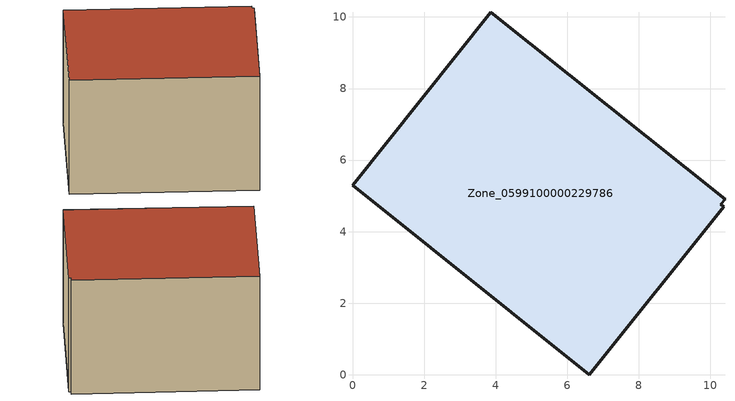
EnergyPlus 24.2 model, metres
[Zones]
Zone_0599100000229786
 floor ground (C_G): 0,5.3 3.86,10.13 10.41,4.91 10.3,4.76 10.38,4.7 6.62,0 z0.45
 wall outside (C_F): 3.86,10.13 0,5.3 6.62,0 10.38,4.7 10.3,4.76 10.41,4.91 3.86,10.13 z0.45:6.32
 roof outside (C_R): 0,5.3 6.62,0 10.38,4.7 10.3,4.76 10.41,4.91 3.86,10.13 z6.32
[BUILDING]
Pand.0599100000229786: North Axis=0; Terrain=City; Loads Convergence Tolerance Value=0.04; Temperature Convergence Tolerance Value=0.4; Solar Distribution=FullExterior; Maximum Number of Warmup Days=25; Minimum Number of Warmup Days=1
[Site:Location]
Rotterdam.The.Hague.AP_ZH_NLD Design_Conditions: Latitude=51.96; Longitude=4.45; Time Zone=1; Elevation=-4.5
[SITE:GROUNDTEMPERATURE:BUILDINGSURFACE]
18, 18, 18, 18, 18, 18, 18, 18, 18, 18, 18, 18
[MATERIAL] Thermal Absorptance=0.9; Solar Absorptance=0.7; Visible Absorptance=0.7
Name | Roughness | Thickness | Conductivity | Density | Specific Heat
G.TC.1946-1964 | MediumSmooth | 0.15 | 1 | 540 | 1210
F.TC.1946-1964 | Rough | 0.3 | 0.857143 | 1920 | 840
R.TC.1946-1964 | MediumRough | 0.2 | 0.235294 | 1500 | 1000
[CONSTRUCTION]
C_G: G.TC.1946-1964
C_F: F.TC.1946-1964
C_R: R.TC.1946-1964
[ZONE]
Zone_0599100000229786: Type=1; Multiplier=1; Ceiling Height=Autocalculate; Volume=Autocalculate; Floor Area=autocalculate; Part of Total Floor Area=Yes
[ZONEINFILTRATION:DESIGNFLOWRATE]
Infil_Zone_0599100000229786: Zone or ZoneList or Space or SpaceList=Zone_0599100000229786; Schedule=AlwaysOn; Design Flow Rate Calculation Method=Flow/Area; Flow Rate per Floor Area=0.003; Constant Term Coefficient=1; Temperature Term Coefficient=0; Velocity Term Coefficient=0; Velocity Squared Term Coefficient=0
[HVACTEMPLATE:ZONE:IDEALLOADSAIRSYSTEM]
Zone_0599100000229786: Maximum Heating Supply Air Temperature=50; Minimum Cooling Supply Air Temperature=13; Maximum Heating Supply Air Humidity Ratio=0.0156; Minimum Cooling Supply Air Humidity Ratio=0.0077; Heating Limit=NoLimit; Cooling Limit=NoLimit; Dehumidification Control Type=ConstantSensibleHeatRatio; Cooling Sensible Heat Ratio=0.7; Dehumidification Setpoint=60; Humidification Control Type=None; Humidification Setpoint=30; Outdoor Air Method=None; Outdoor Air Flow Rate per Person=0.00944; Outdoor Air Flow Rate per Zone Floor Area=0; Outdoor Air Flow Rate per Zone=0; Demand Controlled Ventilation Type=None; Outdoor Air Economizer Type=NoEconomizer; Heat Recovery Type=None; Sensible Heat Recovery Effectiveness=0.7; Latent Heat Recovery Effectiveness=0.65
[ZONECONTROL:THERMOSTAT]
ThermostatControl_Zone_0599100000229786: Zone or ZoneList=Zone_0599100000229786; Control Type Schedule=DualSetpointControlType; Control 1=Thermostat_Zone_0599100000229786; Temperature Difference Between Cutout And Setpoint=0
[THERMOSTATSETPOINT:DUALSETPOINT]
Thermostat_Zone_0599100000229786: Heating Setpoint Temperature Schedule=HeatingSetpoint_Zone_0599100000229786; Cooling Setpoint Temperature Schedule=CoolingSetpoint_Zone_0599100000229786
[SCHEDULE:COMPACT]
HeatingSetpoint_Zone_0599100000229786: Through: 12/31, For: AllDays, Until: 24:00, 21
CoolingSetpoint_Zone_0599100000229786: Through: 12/31, For: AllDays, Until: 24:00, 24
DualSetpointControlType: Through: 12/31, For: AllDays, Until: 24:00, 4
AlwaysOn: Through: 12/31, For: AllDays, Until: 24:00, 1
